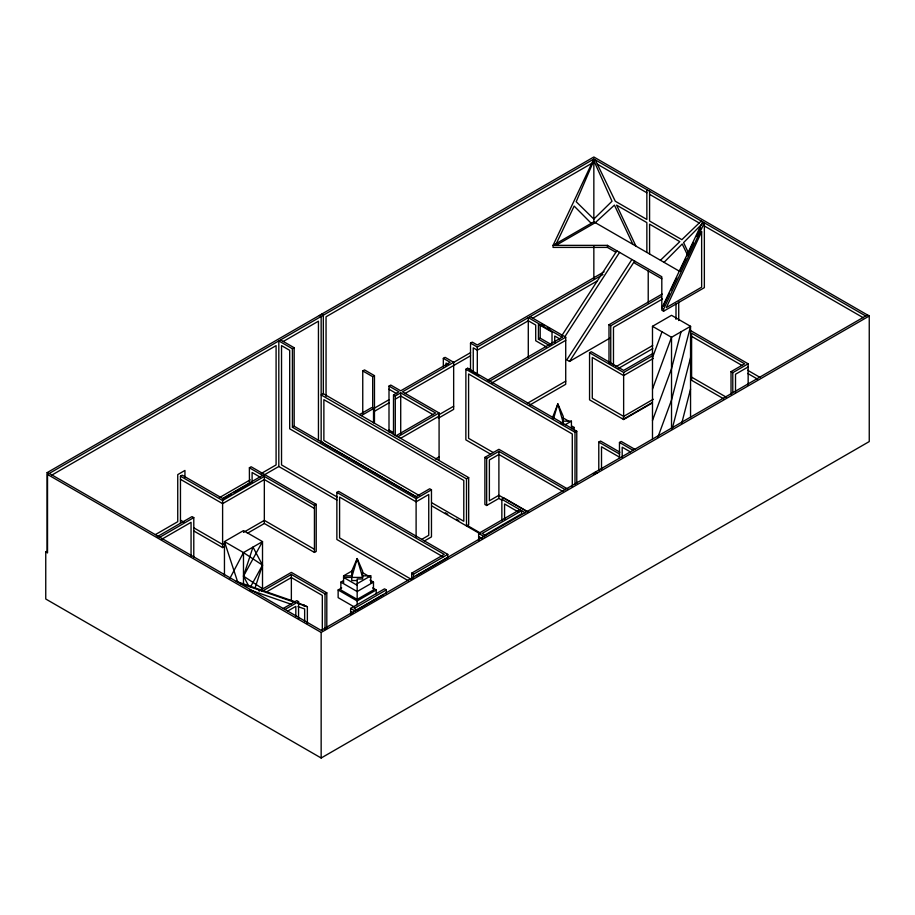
<?xml version="1.0" encoding="UTF-8"?>
<svg xmlns="http://www.w3.org/2000/svg" width="915" height="915" viewBox="0 0 915 915"><rect width="100%" height="100%" fill="white"/><g stroke="black" fill="none" stroke-linecap="round" stroke-linejoin="round"><path stroke-width="1.37" d="M576.77 483.509L576.77 431.24L467.645 368.242L465.884 369.26L465.861 439.875L490.612 454.172M681.035 331.802L671.519 368.688L652.487 420.488M672.228 428.746L690.551 357.696M681.744 423.245L690.551 389.092M351.737 577.411L357.17 558.573L362.615 571.132L362.615 578.978L357.17 578.978L357.17 590.838M553.552 418.693L557.83 403.892L563.263 416.451L563.263 424.297M254.976 588.139L262.514 565.15L252.998 547.09L243.482 576.13L248.56 585.76M652.487 357.696L662.002 331.802M652.487 389.092L671.519 337.292L690.551 326.312L690.551 417.629M657.851 437.267L671.519 400.084L690.551 326.312L671.519 315.32L652.487 326.312L652.487 439.04M702.594 221.819L661.808 308.149L663.581 309.167L663.581 311.214L661.808 310.185L661.808 276.753L607.434 245.369L553.06 245.369L553.06 247.405L607.434 247.405L615.681 252.163M663.581 309.167L704.356 222.837L704.356 287.665L663.581 311.214M556.389 243.447L574.151 206.081L591.25 223.317M663.375 305.999L669.483 293.132M670.706 290.558L676.814 277.703M679.856 271.263L685.964 258.407M687.188 255.834L693.295 242.967M696.349 236.539L700.627 227.538M229.528 579.069L243.482 552.591L262.514 541.6L262.514 588.688L258.945 590.747M250.458 587.018L262.514 565.15L243.482 552.591L224.45 541.6L224.45 574.837M561.924 335.485L616.847 250.802M564.532 337.212L619.569 252.368M631.91 259.494L566.797 359.87L569.507 361.436L610.099 338.012M569.507 361.436L634.621 261.061L634.621 263.097L661.808 278.8M664.038 262.342L682.213 243.973L687.76 255.56M702.594 223.386L683.596 242.589L688.343 252.7M660.447 260.272L679.822 241.64L649.581 224.175L649.581 253.993M701.233 221.03L681.858 239.673L649.581 221.03L649.581 191.212M47.111 472.643L593.846 156.991L869.25 315.995L869.25 441.568L321.154 758.009L45.75 599.005L45.75 551.917L47.111 551.127L47.111 472.643L48.872 473.661L47.523 474.45L47.523 552.935L45.75 551.917M51.755 475.148L276.09 345.618L276.09 464.923L261.313 473.455M283.295 341.467L318.443 321.176L318.443 440.47M591.799 163.35L326.049 316.784L326.049 396.309M336.949 500.048L278.812 466.49L278.812 340.918L292.411 348.764L294.173 347.746L294.173 426.23L416.108 496.628L429.695 488.77L431.468 489.8L431.468 536.888L424.377 540.982M679.673 271.366L593.846 221.819L553.06 245.369L593.846 159.027L865.716 315.995L867.889 315.206M555.977 245.369L595.299 222.665L614.423 205.12L632.928 244.385M180.461 523.266L180.461 476.177L182.234 475.16L222.608 498.469L262.571 475.4M468.686 477.607L323.327 393.69L321.154 394.948L466.513 478.865L468.686 477.607L468.686 524.707L466.513 525.953L466.513 478.865M362.752 413.466L362.752 370.93L364.525 369.912L374.464 375.653L374.464 422.741M362.752 370.93L372.691 376.671L374.464 375.653M292.411 348.764L292.411 427.248L294.173 426.23M389.001 432.132L389.001 386.096L390.774 385.066L400.713 390.808L450.123 362.283L443.329 358.36L443.329 366.926M249.44 483.623L249.383 467.782L251.145 466.764L316.213 504.325L316.213 551.413L314.44 552.431L264.332 523.506L247.382 533.296M443.329 358.36L445.102 357.342L453.657 362.283L453.657 409.371L438.308 418.235M470.516 370.243L470.516 343.136L472.289 342.119L477.31 345.012L604.072 271.835M359.526 414.587L371.765 407.53L373.526 408.548L373.526 422.822M393.507 434.705L393.507 394.971L398.951 391.826L389.001 386.096M470.516 343.136L477.31 347.06L602.905 274.557M361.288 415.616L373.526 408.548M393.507 394.971L395.28 395.989L400.713 392.855L435.551 412.962L396.126 435.723M453.657 362.283L402.486 391.826L439.086 412.962L439.086 460.051M155.493 534.543L177.739 521.699L177.739 474.611L184.944 470.447L184.944 477.584M219.44 497.623L250.23 479.849M374.384 408.17L389.184 399.626M453.291 362.615L470.55 352.652M532.507 318.329L597.323 280.916M157.22 536.693L192.013 516.598L193.786 517.615L193.786 557.567M222.574 498.961L231.129 494.02M233.577 492.602L250.699 482.72M264.138 474.954L278.812 466.49M319.392 315.446L321.154 316.464L321.154 442.037L321.977 441.568M374.384 411.315L389.184 402.772M395.28 399.134L400.713 395.989L433.15 414.712M404.922 393.564L470.55 355.786M180.461 476.177L222.608 500.505L264.332 476.418L264.332 523.506M159.187 537.597L193.786 517.615M161.52 539.381L191.063 522.328L191.063 556.103M552.019 342.965L552.019 332.111L538.432 324.265L538.432 339.179L540.193 338.161L551.322 344.578M487.398 380.354L562.37 337.063M489.205 381.383L565.722 337.2L565.722 384.289L529.922 404.968M397.899 436.741L439.086 412.962M491.675 383.099L565.722 340.334M439.04 414.678L453.657 406.237M400.324 438.479L439.086 416.108M225.056 543.041L222.608 544.459L193.706 527.772M243.47 532.416L264.332 520.361L314.44 549.297M193.706 530.917L222.608 547.593L224.369 546.575M608.99 363.266L608.99 324.745L662.128 294.058M608.99 324.745L610.751 325.763L661.419 296.506M662.517 299.011L613.473 327.33L613.473 365.325M249.383 467.782L314.44 505.343L316.213 504.325M408.445 580.808L336.869 539.484L336.869 492.396L338.642 491.378L447.79 554.387L447.79 557.532L416.211 575.752M661.808 306.685L664.279 305.255M652.292 402.977L623.641 419.528L589.557 399.855L589.557 352.767L591.319 351.737L623.641 370.403L653.058 353.407M527.452 403.252L565.722 381.155M435.449 459.01L439.086 456.917M615.921 366.721L652.704 345.493M618.163 368.573L652.772 348.592M589.557 352.767L623.641 372.439L653.299 355.317M653.299 358.451L623.641 375.573L592.28 357.468L592.28 398.288L623.641 416.394L653.299 399.26M501.351 499.853L498.892 498.435L486.654 505.492L484.893 504.474L484.893 457.386L498.892 449.299L568.101 489.25M292.411 427.248L416.108 498.664L431.468 489.8M484.893 457.386L486.654 458.404L498.892 451.335L565.333 489.697M259.231 590.93L291.359 572.39L326.804 592.84L326.804 628.525M261.942 591.41L291.359 574.426L325.031 593.869L326.804 592.84M265.625 592.428L291.359 577.559L322.32 595.436L322.32 630.618M565.241 424.732L571.418 421.163L571.418 428.312M571.806 428.78L574.14 427.442L574.14 430.05M465.884 369.26L574.997 432.257L576.77 431.24M283.192 608.475L296.792 600.629L298.553 601.647L298.553 618.769M284.965 609.493L298.553 601.647M343.582 582.992L343.582 575.844L352.229 570.846M287.676 611.071L295.831 606.359L295.831 616.344M369.992 580.099L373.48 582.123L373.48 589.969L357.17 599.382L340.86 589.969L340.86 582.123L343.194 580.773M623.641 419.059L651.892 402.749M421.849 539.301L428.746 535.321L428.746 494.5L416.108 501.809L289.689 428.815L289.689 350.331L281.534 345.618L281.534 464.923L337.086 496.994M354.791 607.24L338.138 597.632L338.138 589.969L341.707 587.91M598.787 470.607L598.787 442.071L600.56 441.053L619.924 452.227M501.855 520.681L501.855 499.27L504.028 498.023L528.664 512.24M357.17 583.69L370.769 575.844L370.769 582.992M731.028 394.491L731.028 371.65L744.616 363.804L691.603 333.197L691.603 380.285M731.028 371.65L732.789 372.679L748.15 363.804L748.15 385.238M340.86 582.123L357.17 591.536L373.48 582.123M748.15 366.949L735.511 374.246L735.511 392.535M619.466 458.163L619.466 442.471L621.239 441.453L634.827 449.299M338.138 589.969L357.17 600.949L376.202 589.969L376.202 593.801M478.637 540.788L478.637 533.434L519.823 509.655M350.628 614.365L350.628 608.406L384.517 588.848L386.313 589.878L386.313 594.041M411.704 578.692L411.704 573.145L444.221 554.376L336.869 492.396M386.313 589.878L354.197 608.429L357.811 610.511M411.704 573.145L413.5 574.185L447.79 554.387M484.63 535.149L521.596 513.807L521.596 510.673L482.171 533.434L485.751 535.504M865.716 315.995L321.154 630.389L49.284 473.432L593.846 159.027L593.846 221.819M356.644 610.145L383.591 594.59M47.523 474.45L321.154 632.437L869.25 315.995M563.263 421.163L571.418 421.163M560.552 422.73L563.263 422.73L557.83 403.892L552.385 418.018M343.582 575.844L351.737 575.844M362.615 575.844L370.769 575.844M357.17 580.545L351.737 580.545L351.737 571.132L357.17 558.573L362.615 577.411L343.582 577.411L357.17 585.257M236.276 581.391L294.916 601.704M297.581 602.63L307.371 606.737L307.371 623.87M239.41 583.198L295.385 602.585M298.05 603.511L307.371 606.737M250.058 590.026L291.336 604.323M297.993 606.634L304.649 608.944L304.649 621.582M597.323 164.174L646.859 192.779M649.581 194.346L699.197 222.997M704.356 225.982L863.257 317.711M690.768 330.67L748.15 363.804M691.603 336.343L742.157 365.52M747.612 370.243L759.919 377.346M747.612 373.389L757.46 379.062M652.487 326.312L671.519 337.292L671.519 428.62M691.603 377.152L726.121 397.076M691.191 380.057L723.662 398.791M530.06 316.601L565.722 337.2M541.44 323.956L543.91 325.385M547.616 327.524L550.087 328.954M562.165 337.189L528.287 317.631L528.287 357.353M559.694 338.893L554.742 336.034L554.742 343.171M538.432 339.179L549.549 345.596M546.415 346.934L535.71 340.746L535.71 325.054L528.287 320.765L477.31 350.193L473.238 347.837L473.238 371.765M622.28 418.269L624.041 419.299M619.466 442.471L633.066 450.317M630.344 451.884L622.189 447.183L622.189 457.168M562.771 417.732L568.947 421.3M571.806 426.093L574.14 427.442M598.787 442.071L619.661 454.115M619.764 457.317L601.51 446.783L601.51 469.292M448.087 364.25L446.051 363.072L446.051 365.886M321.565 314.188L323.327 315.206L323.327 393.69M595.207 472.174L596.969 473.192M593.023 473.432L594.796 474.45M389.001 389.23L396.733 393.69M563.011 491.492L498.892 454.481L489.376 459.971L489.376 500.779L498.892 495.29L527.143 511.599M493.288 452.57L468.594 438.319L468.594 373.972L572.287 433.996L572.287 486.769M280.585 339.9L294.173 347.746M389.001 430.039L393.427 432.589M501.855 499.27L525.176 512.743M518.645 512.114L504.565 503.982L504.565 519.457M419.608 495.736L323.876 440.47L323.876 399.661L463.791 480.432L463.791 521.253L431.88 502.827M445.308 512.777L447.755 514.196M456.322 519.137L458.758 520.543M467.325 525.485L480.73 533.228M321.154 442.037L417.24 497.508M432.017 506.041L479.918 533.697M478.637 533.434L484.71 536.933M478.637 536.567L482.285 538.672M442.997 556.8L339.591 497.097L339.591 537.917L410.984 579.138M260.237 477.195L252.105 472.495L252.105 482.342M314.44 508.477L264.332 479.551L222.608 503.65L180.461 479.323M362.111 572.413L370.769 577.411M372.634 587.91L376.202 589.969M350.628 608.406L355.535 611.243M350.628 611.552L353.087 612.958M180.461 520.132L184.075 522.213M262.514 588.688L243.482 576.13L262.514 541.6L243.482 530.609L224.45 541.6L237.854 582.523M469.418 369.26L472.895 371.662M475.217 373.274L478.694 375.676M467.645 368.242L474.599 373.046M595.207 159.816L615.303 201.243L646.859 219.463L646.859 189.645M635.925 246.112L616.619 205.143L646.859 222.608L646.859 252.426M732.789 372.679L732.789 392.649M678.724 302.11L678.724 320.547M676.002 303.894L676.002 319.369M648.22 270.703L648.22 303.025M623.641 372.439L623.641 419.528M610.751 325.763L610.751 364.284M607.434 245.369L607.434 247.405M593.846 246.341L593.846 278.652M574.997 432.257L574.997 484.527M540.193 324.596L540.193 338.161M498.892 451.335L498.892 498.435M486.654 458.404L486.654 505.492M477.31 347.06L477.31 374.121M416.108 498.664L416.108 536.991M413.5 574.185L413.5 578.337M400.713 392.855L400.713 433.985M395.28 395.989L395.28 435.723M372.691 376.671L372.691 408.067M357.17 591.536L357.17 599.382M357.17 600.949L357.17 604.781M325.031 593.869L325.031 629.543M321.154 632.437L321.154 758.009M314.44 505.343L314.44 552.431M304.249 604.941L304.249 606.508M291.359 574.426L291.359 600.08M243.482 552.591L243.482 584.445M222.608 500.505L222.608 547.593M593.846 160.605L576.187 201.723L593.846 219.074L611.998 201.243L593.846 160.605M701.645 231.735L666.303 307.6L701.645 287.196L701.645 231.735"/></g></svg>
